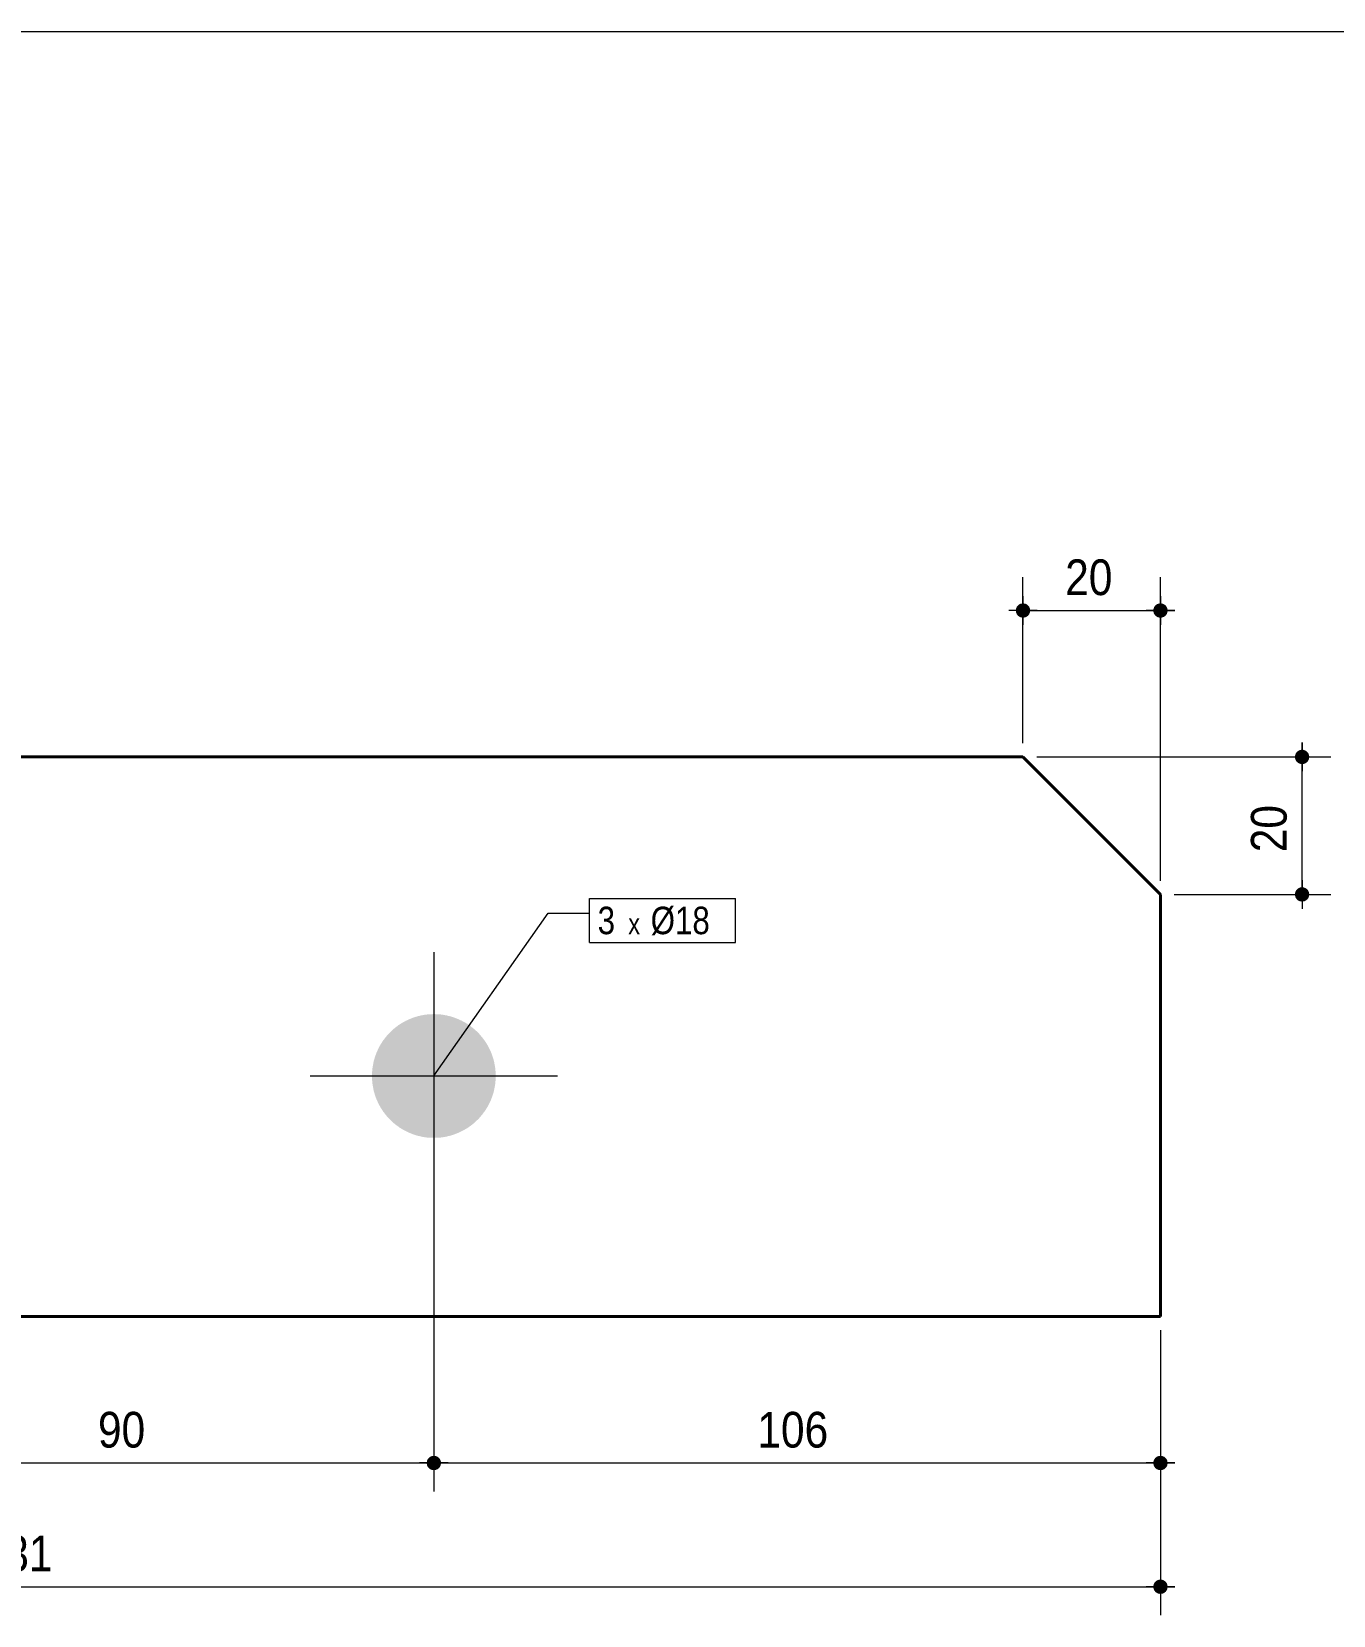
# Model space of a CAD drawing. Header units: millimetres. Extents: x 2 to 287, y 5 to 195.
# Drawn here: x 144.7 to 239.4, y 79.8 to 195 of the extents above; entities that cross this region are included whole.
import ezdxf

# ---------------------------------------------------------------- set-up
doc = ezdxf.new("R2010")
doc.units = ezdxf.units.MM
for name, color, linetype, lineweight in [('Boulon', 7, 'Continuous', 0), ('Cotation', 7, 'Continuous', 0), ('Désignation boulon', 3, 'Continuous', 0), ('Feuille dessin', 5, 'Continuous', 0), ('Piece', 2, 'Continuous', 0)]:
    doc.layers.add(name, color=color, linetype=linetype, lineweight=lineweight)
doc.styles.add('ARIAL', font='ARIAL.TTF')
doc.styles.add('COMIC_SANS_MS', font='COMIC.TTF')

# ---------------------------------------------------------------- blocks, each defined once
blk = doc.blocks.new('*A1')
at = {"layer": 'Boulon'}
blk.add_hatch(color=256, dxfattribs=at).paths.add_polyline_path([(173.89, 114.55), (173.84, 114.55), (173.78, 114.55), (173.73, 114.55), (173.67, 114.55), (173.62, 114.56), (173.56, 114.56), (173.51, 114.57), (173.45, 114.57), (173.4, 114.58), (173.34, 114.59), (173.29, 114.59), (173.24, 114.6), (173.18, 114.61), (173.13, 114.62), (173.07, 114.63), (173.02, 114.64), (172.96, 114.66), (172.91, 114.67), (172.86, 114.68), (172.8, 114.69), (172.75, 114.71), (172.7, 114.72), (172.64, 114.74), (172.59, 114.76), (172.54, 114.77), (172.49, 114.79), (172.43, 114.81), (172.38, 114.83), (172.33, 114.85), (172.28, 114.87), (172.23, 114.89), (172.18, 114.91), (172.13, 114.93), (172.08, 114.95), (172.03, 114.98), (171.98, 115), (171.93, 115.03), (171.88, 115.05), (171.83, 115.08), (171.78, 115.1), (171.73, 115.13), (171.68, 115.16), (171.64, 115.19), (171.59, 115.21), (171.54, 115.24), (171.5, 115.27), (171.45, 115.3), (171.4, 115.34), (171.36, 115.37), (171.31, 115.4), (171.27, 115.43), (171.23, 115.46), (171.18, 115.5), (171.14, 115.53), (171.1, 115.57), (171.05, 115.6), (171.01, 115.64), (170.97, 115.67), (170.93, 115.71), (170.89, 115.75), (170.85, 115.79), (170.81, 115.83), (170.77, 115.86), (170.73, 115.9), (170.69, 115.94), (170.65, 115.98), (170.62, 116.02), (170.58, 116.07), (170.54, 116.11), (170.51, 116.15), (170.47, 116.19), (170.44, 116.23), (170.4, 116.28), (170.37, 116.32), (170.34, 116.37), (170.3, 116.41), (170.27, 116.45), (170.24, 116.5), (170.21, 116.55), (170.18, 116.59), (170.15, 116.64), (170.12, 116.69), (170.09, 116.73), (170.06, 116.78), (170.03, 116.83), (170.01, 116.88), (169.98, 116.92), (169.96, 116.97), (169.93, 117.02), (169.91, 117.07), (169.88, 117.12), (169.86, 117.17), (169.84, 117.22), (169.81, 117.27), (169.79, 117.32), (169.77, 117.38), (169.75, 117.43), (169.73, 117.48), (169.71, 117.53), (169.69, 117.58), (169.68, 117.63), (169.66, 117.69), (169.64, 117.74), (169.63, 117.79), (169.61, 117.85), (169.6, 117.9), (169.58, 117.95), (169.57, 118.01), (169.56, 118.06), (169.55, 118.11), (169.54, 118.17), (169.53, 118.22), (169.52, 118.28), (169.51, 118.33), (169.5, 118.39), (169.49, 118.44), (169.48, 118.5), (169.48, 118.55), (169.47, 118.6), (169.47, 118.66), (169.46, 118.71), (169.46, 118.77), (169.46, 118.83), (169.45, 118.88), (169.45, 118.94), (169.45, 118.99), (169.45, 119.05), (169.45, 119.1), (169.45, 119.16), (169.45, 119.21), (169.46, 119.27), (169.46, 119.32), (169.46, 119.38), (169.47, 119.43), (169.47, 119.49), (169.48, 119.54), (169.48, 119.6), (169.49, 119.65), (169.5, 119.71), (169.51, 119.76), (169.52, 119.82), (169.53, 119.87), (169.54, 119.92), (169.55, 119.98), (169.56, 120.03), (169.57, 120.09), (169.58, 120.14), (169.6, 120.19), (169.61, 120.25), (169.63, 120.3), (169.64, 120.35), (169.66, 120.41), (169.68, 120.46), (169.69, 120.51), (169.71, 120.56), (169.73, 120.61), (169.75, 120.67), (169.77, 120.72), (169.79, 120.77), (169.81, 120.82), (169.84, 120.87), (169.86, 120.92), (169.88, 120.97), (169.91, 121.02), (169.93, 121.07), (169.96, 121.12), (169.98, 121.17), (170.01, 121.22), (170.03, 121.26), (170.06, 121.31), (170.09, 121.36), (170.12, 121.41), (170.15, 121.45), (170.18, 121.5), (170.21, 121.55), (170.24, 121.59), (170.27, 121.64), (170.3, 121.68), (170.34, 121.73), (170.37, 121.77), (170.4, 121.81), (170.44, 121.86), (170.47, 121.9), (170.51, 121.94), (170.54, 121.99), (170.58, 122.03), (170.62, 122.07), (170.65, 122.11), (170.69, 122.15), (170.73, 122.19), (170.77, 122.23), (170.81, 122.27), (170.85, 122.31), (170.89, 122.34), (170.93, 122.38), (170.97, 122.42), (171.01, 122.45), (171.05, 122.49), (171.1, 122.52), (171.14, 122.56), (171.18, 122.59), (171.23, 122.63), (171.27, 122.66), (171.31, 122.69), (171.36, 122.73), (171.4, 122.76), (171.45, 122.79), (171.5, 122.82), (171.54, 122.85), (171.59, 122.88), (171.64, 122.91), (171.68, 122.93), (171.73, 122.96), (171.78, 122.99), (171.83, 123.01), (171.88, 123.04), (171.93, 123.07), (171.98, 123.09), (172.03, 123.11), (172.08, 123.14), (172.13, 123.16), (172.18, 123.18), (172.23, 123.2), (172.28, 123.22), (172.33, 123.24), (172.38, 123.26), (172.43, 123.28), (172.49, 123.3), (172.54, 123.32), (172.59, 123.34), (172.64, 123.35), (172.7, 123.37), (172.75, 123.38), (172.8, 123.4), (172.86, 123.41), (172.91, 123.42), (172.96, 123.44), (173.02, 123.45), (173.07, 123.46), (173.13, 123.47), (173.18, 123.48), (173.24, 123.49), (173.29, 123.5), (173.34, 123.51), (173.4, 123.51), (173.45, 123.52), (173.51, 123.52), (173.56, 123.53), (173.62, 123.53), (173.67, 123.54), (173.73, 123.54), (173.78, 123.54), (173.84, 123.54), (173.89, 123.55), (173.95, 123.55), (174.01, 123.55), (174.06, 123.54), (174.12, 123.54), (174.17, 123.54), (174.23, 123.54), (174.28, 123.53), (174.34, 123.53), (174.39, 123.52), (174.45, 123.52), (174.5, 123.51), (174.56, 123.51), (174.61, 123.5), (174.66, 123.49), (174.72, 123.48), (174.77, 123.47), (174.83, 123.46), (174.88, 123.45), (174.94, 123.44), (174.99, 123.42), (175.04, 123.41), (175.1, 123.4), (175.15, 123.38), (175.2, 123.37), (175.26, 123.35), (175.31, 123.34), (175.36, 123.32), (175.41, 123.3), (175.47, 123.28), (175.52, 123.26), (175.57, 123.24), (175.62, 123.22), (175.67, 123.2), (175.72, 123.18), (175.77, 123.16), (175.82, 123.14), (175.87, 123.11), (175.92, 123.09), (175.97, 123.07), (176.02, 123.04), (176.07, 123.01), (176.12, 122.99), (176.17, 122.96), (176.22, 122.93), (176.26, 122.91), (176.31, 122.88), (176.36, 122.85), (176.4, 122.82), (176.45, 122.79), (176.5, 122.76), (176.54, 122.73), (176.59, 122.69), (176.63, 122.66), (176.67, 122.63), (176.72, 122.59), (176.76, 122.56), (176.8, 122.52), (176.85, 122.49), (176.89, 122.45), (176.93, 122.42), (176.97, 122.38), (177.01, 122.34), (177.05, 122.31), (177.09, 122.27), (177.13, 122.23), (177.17, 122.19), (177.21, 122.15), (177.25, 122.11), (177.28, 122.07), (177.32, 122.03), (177.36, 121.99), (177.39, 121.94), (177.43, 121.9), (177.46, 121.86), (177.5, 121.81), (177.53, 121.77), (177.56, 121.73), (177.6, 121.68), (177.63, 121.64), (177.66, 121.59), (177.69, 121.55), (177.72, 121.5), (177.75, 121.45), (177.78, 121.41), (177.81, 121.36), (177.84, 121.31), (177.87, 121.26), (177.89, 121.22), (177.92, 121.17), (177.94, 121.12), (177.97, 121.07), (177.99, 121.02), (178.02, 120.97), (178.04, 120.92), (178.06, 120.87), (178.09, 120.82), (178.11, 120.77), (178.13, 120.72), (178.15, 120.67), (178.17, 120.61), (178.19, 120.56), (178.21, 120.51), (178.22, 120.46), (178.24, 120.41), (178.26, 120.35), (178.27, 120.3), (178.29, 120.25), (178.3, 120.19), (178.32, 120.14), (178.33, 120.09), (178.34, 120.03), (178.35, 119.98), (178.36, 119.92), (178.37, 119.87), (178.38, 119.82), (178.39, 119.76), (178.4, 119.71), (178.41, 119.65), (178.42, 119.6), (178.42, 119.54), (178.43, 119.49), (178.43, 119.43), (178.44, 119.38), (178.44, 119.32), (178.44, 119.27), (178.45, 119.21), (178.45, 119.16), (178.45, 119.1), (178.45, 119.05), (178.45, 118.99), (178.45, 118.94), (178.45, 118.88), (178.44, 118.83), (178.44, 118.77), (178.44, 118.71), (178.43, 118.66), (178.43, 118.6), (178.42, 118.55), (178.42, 118.5), (178.41, 118.44), (178.4, 118.39), (178.39, 118.33), (178.38, 118.28), (178.37, 118.22), (178.36, 118.17), (178.35, 118.11), (178.34, 118.06), (178.33, 118.01), (178.32, 117.95), (178.3, 117.9), (178.29, 117.85), (178.27, 117.79), (178.26, 117.74), (178.24, 117.69), (178.22, 117.63), (178.21, 117.58), (178.19, 117.53), (178.17, 117.48), (178.15, 117.43), (178.13, 117.38), (178.11, 117.32), (178.09, 117.27), (178.06, 117.22), (178.04, 117.17), (178.02, 117.12), (177.99, 117.07), (177.97, 117.02), (177.94, 116.97), (177.92, 116.92), (177.89, 116.88), (177.87, 116.83), (177.84, 116.78), (177.81, 116.73), (177.78, 116.69), (177.75, 116.64), (177.72, 116.59), (177.69, 116.55), (177.66, 116.5), (177.63, 116.45), (177.6, 116.41), (177.56, 116.37), (177.53, 116.32), (177.5, 116.28), (177.46, 116.23), (177.43, 116.19), (177.39, 116.15), (177.36, 116.11), (177.32, 116.07), (177.28, 116.02), (177.25, 115.98), (177.21, 115.94), (177.17, 115.9), (177.13, 115.86), (177.09, 115.83), (177.05, 115.79), (177.01, 115.75), (176.97, 115.71), (176.93, 115.67), (176.89, 115.64), (176.85, 115.6), (176.8, 115.57), (176.76, 115.53), (176.72, 115.5), (176.67, 115.46), (176.63, 115.43), (176.59, 115.4), (176.54, 115.37), (176.5, 115.34), (176.45, 115.3), (176.4, 115.27), (176.36, 115.24), (176.31, 115.21), (176.26, 115.19), (176.22, 115.16), (176.17, 115.13), (176.12, 115.1), (176.07, 115.08), (176.02, 115.05), (175.97, 115.03), (175.92, 115), (175.87, 114.98), (175.82, 114.95), (175.77, 114.93), (175.72, 114.91), (175.67, 114.89), (175.62, 114.87), (175.57, 114.85), (175.52, 114.83), (175.47, 114.81), (175.41, 114.79), (175.36, 114.77), (175.31, 114.76), (175.26, 114.74), (175.2, 114.72), (175.15, 114.71), (175.1, 114.69), (175.04, 114.68), (174.99, 114.67), (174.94, 114.66), (174.88, 114.64), (174.83, 114.63), (174.77, 114.62), (174.72, 114.61), (174.66, 114.6), (174.61, 114.59), (174.56, 114.59), (174.5, 114.58), (174.45, 114.57), (174.39, 114.57), (174.34, 114.56), (174.28, 114.56), (174.23, 114.55), (174.17, 114.55), (174.12, 114.55), (174.06, 114.55), (174.01, 114.55), (173.95, 114.55)], flags=17)
at = {"layer": 'Boulon', "linetype": 'Continuous', "lineweight": 0}
for p, q in [((173.95, 128.05), (173.95, 110.05)), ((164.95, 119.05), (182.95, 119.05))]:
    blk.add_line(p, q, dxfattribs=at)
blk = doc.blocks.new('*A2')
at = {"layer": 'Piece', "color": 2, "linetype": 'Continuous', "lineweight": 40}
for p, q in [((216.799997, 142.252501), (71.1, 142.252501)), ((226.799997, 132.252501), (216.799997, 142.252501)), ((226.799997, 101.547499), (226.799997, 132.252501)), ((61.1, 101.547499), (226.799997, 101.547499))]:
    blk.add_line(p, q, dxfattribs=at)
blk = doc.blocks.new('*A3')
at = {"layer": 'Feuille dessin', "linetype": 'Continuous', "lineweight": 0}
blk.add_line((282, 195), (5, 195), dxfattribs=at)
blk = doc.blocks.new('*A10')
at = {"layer": 'Cotation'}
for points in [[(237.07, 141.73), (237.05, 141.74), (237.02, 141.74), (237, 141.74), (236.97, 141.75), (236.95, 141.75), (236.92, 141.76), (236.9, 141.77), (236.88, 141.78), (236.85, 141.79), (236.83, 141.81), (236.81, 141.82), (236.79, 141.83), (236.77, 141.85), (236.75, 141.87), (236.73, 141.88), (236.71, 141.9), (236.7, 141.92), (236.68, 141.94), (236.67, 141.96), (236.65, 141.99), (236.64, 142.01), (236.63, 142.03), (236.62, 142.05), (236.61, 142.08), (236.6, 142.1), (236.6, 142.13), (236.59, 142.15), (236.59, 142.18), (236.58, 142.2), (236.58, 142.23), (236.58, 142.25), (236.58, 142.28), (236.58, 142.3), (236.59, 142.33), (236.59, 142.35), (236.6, 142.38), (236.6, 142.4), (236.61, 142.43), (236.62, 142.45), (236.63, 142.47), (236.64, 142.5), (236.65, 142.52), (236.67, 142.54), (236.68, 142.56), (236.7, 142.58), (236.71, 142.6), (236.73, 142.62), (236.75, 142.64), (236.77, 142.65), (236.79, 142.67), (236.81, 142.68), (236.83, 142.7), (236.85, 142.71), (236.88, 142.72), (236.9, 142.73), (236.92, 142.74), (236.95, 142.75), (236.97, 142.76), (237, 142.76), (237.02, 142.77), (237.05, 142.77), (237.07, 142.77), (237.1, 142.77), (237.13, 142.77), (237.15, 142.77), (237.18, 142.77), (237.2, 142.76), (237.23, 142.76), (237.25, 142.75), (237.28, 142.74), (237.3, 142.73), (237.32, 142.72), (237.35, 142.71), (237.37, 142.7), (237.39, 142.68), (237.41, 142.67), (237.43, 142.65), (237.45, 142.64), (237.47, 142.62), (237.49, 142.6), (237.5, 142.58), (237.52, 142.56), (237.53, 142.54), (237.55, 142.52), (237.56, 142.5), (237.57, 142.47), (237.58, 142.45), (237.59, 142.43), (237.6, 142.4), (237.6, 142.38), (237.61, 142.35), (237.61, 142.33), (237.62, 142.3), (237.62, 142.28), (237.62, 142.25), (237.62, 142.23), (237.62, 142.2), (237.61, 142.18), (237.61, 142.15), (237.6, 142.13), (237.6, 142.1), (237.59, 142.08), (237.58, 142.05), (237.57, 142.03), (237.56, 142.01), (237.55, 141.99), (237.53, 141.96), (237.52, 141.94), (237.5, 141.92), (237.49, 141.9), (237.47, 141.88), (237.45, 141.87), (237.43, 141.85), (237.41, 141.83), (237.39, 141.82), (237.37, 141.81), (237.35, 141.79), (237.32, 141.78), (237.3, 141.77), (237.28, 141.76), (237.25, 141.75), (237.23, 141.75), (237.2, 141.74), (237.18, 141.74), (237.15, 141.74), (237.13, 141.73), (237.1, 141.73)], [(237.07, 131.73), (237.05, 131.74), (237.02, 131.74), (237, 131.74), (236.97, 131.75), (236.95, 131.75), (236.92, 131.76), (236.9, 131.77), (236.88, 131.78), (236.85, 131.79), (236.83, 131.81), (236.81, 131.82), (236.79, 131.83), (236.77, 131.85), (236.75, 131.87), (236.73, 131.88), (236.71, 131.9), (236.7, 131.92), (236.68, 131.94), (236.67, 131.96), (236.65, 131.99), (236.64, 132.01), (236.63, 132.03), (236.62, 132.05), (236.61, 132.08), (236.6, 132.1), (236.6, 132.13), (236.59, 132.15), (236.59, 132.18), (236.58, 132.2), (236.58, 132.23), (236.58, 132.25), (236.58, 132.28), (236.58, 132.3), (236.59, 132.33), (236.59, 132.35), (236.6, 132.38), (236.6, 132.4), (236.61, 132.43), (236.62, 132.45), (236.63, 132.47), (236.64, 132.5), (236.65, 132.52), (236.67, 132.54), (236.68, 132.56), (236.7, 132.58), (236.71, 132.6), (236.73, 132.62), (236.75, 132.64), (236.77, 132.65), (236.79, 132.67), (236.81, 132.68), (236.83, 132.7), (236.85, 132.71), (236.88, 132.72), (236.9, 132.73), (236.92, 132.74), (236.95, 132.75), (236.97, 132.76), (237, 132.76), (237.02, 132.77), (237.05, 132.77), (237.07, 132.77), (237.1, 132.77), (237.13, 132.77), (237.15, 132.77), (237.18, 132.77), (237.2, 132.76), (237.23, 132.76), (237.25, 132.75), (237.28, 132.74), (237.3, 132.73), (237.32, 132.72), (237.35, 132.71), (237.37, 132.7), (237.39, 132.68), (237.41, 132.67), (237.43, 132.65), (237.45, 132.64), (237.47, 132.62), (237.49, 132.6), (237.5, 132.58), (237.52, 132.56), (237.53, 132.54), (237.55, 132.52), (237.56, 132.5), (237.57, 132.47), (237.58, 132.45), (237.59, 132.43), (237.6, 132.4), (237.6, 132.38), (237.61, 132.35), (237.61, 132.33), (237.62, 132.3), (237.62, 132.28), (237.62, 132.25), (237.62, 132.23), (237.62, 132.2), (237.61, 132.18), (237.61, 132.15), (237.6, 132.13), (237.6, 132.1), (237.59, 132.08), (237.58, 132.05), (237.57, 132.03), (237.56, 132.01), (237.55, 131.99), (237.53, 131.96), (237.52, 131.94), (237.5, 131.92), (237.49, 131.9), (237.47, 131.88), (237.45, 131.87), (237.43, 131.85), (237.41, 131.83), (237.39, 131.82), (237.37, 131.81), (237.35, 131.79), (237.32, 131.78), (237.3, 131.77), (237.28, 131.76), (237.25, 131.75), (237.23, 131.75), (237.2, 131.74), (237.18, 131.74), (237.15, 131.74), (237.13, 131.73), (237.1, 131.73)]]:
    blk.add_hatch(color=256, dxfattribs=at).paths.add_polyline_path(points, flags=17)
at = {"layer": 'Cotation', "linetype": 'Continuous', "lineweight": 0}
for p, q in [((237.1, 143.29), (237.1, 141.21)), ((237.1, 142.25), (237.1, 143.29)), ((217.8, 142.25), (239.18, 142.25)), ((236.06, 142.25), (238.14, 142.25)), ((237.1, 132.25), (237.1, 142.25)), ((237.1, 133.29), (237.1, 131.21)), ((227.8, 132.25), (239.18, 132.25)), ((236.06, 132.25), (238.14, 132.25)), ((237.1, 132.25), (237.1, 131.21))]:
    blk.add_line(p, q, dxfattribs=at)
at = {"layer": 'Cotation'}
for p in [(237.1, 142.25), (237.1, 132.25)]:
    blk.add_point(p, dxfattribs=at)
at = {"layer": 'Cotation', "style": 'ARIAL', "width": 0.85}
blk.add_text('20', height=2.6, rotation=90.0002, dxfattribs=at).set_placement((235.98, 135.32))
blk = doc.blocks.new('*A14')
at = {"layer": 'Cotation'}
blk.add_hatch(color=256, dxfattribs=at).paths.add_polyline_path([(226.77, 81.38), (226.75, 81.38), (226.72, 81.39), (226.7, 81.39), (226.67, 81.4), (226.65, 81.4), (226.62, 81.41), (226.6, 81.42), (226.58, 81.43), (226.55, 81.44), (226.53, 81.45), (226.51, 81.47), (226.49, 81.48), (226.47, 81.5), (226.45, 81.51), (226.43, 81.53), (226.41, 81.55), (226.4, 81.57), (226.38, 81.59), (226.37, 81.61), (226.35, 81.63), (226.34, 81.65), (226.33, 81.68), (226.32, 81.7), (226.31, 81.72), (226.3, 81.75), (226.3, 81.77), (226.29, 81.8), (226.29, 81.82), (226.28, 81.85), (226.28, 81.87), (226.28, 81.9), (226.28, 81.93), (226.28, 81.95), (226.29, 81.98), (226.29, 82), (226.3, 82.03), (226.3, 82.05), (226.31, 82.08), (226.32, 82.1), (226.33, 82.12), (226.34, 82.15), (226.35, 82.17), (226.37, 82.19), (226.38, 82.21), (226.4, 82.23), (226.41, 82.25), (226.43, 82.27), (226.45, 82.29), (226.47, 82.3), (226.49, 82.32), (226.51, 82.33), (226.53, 82.35), (226.55, 82.36), (226.58, 82.37), (226.6, 82.38), (226.62, 82.39), (226.65, 82.4), (226.67, 82.4), (226.7, 82.41), (226.72, 82.41), (226.75, 82.42), (226.77, 82.42), (226.8, 82.42), (226.83, 82.42), (226.85, 82.42), (226.88, 82.41), (226.9, 82.41), (226.93, 82.4), (226.95, 82.4), (226.98, 82.39), (227, 82.38), (227.02, 82.37), (227.05, 82.36), (227.07, 82.35), (227.09, 82.33), (227.11, 82.32), (227.13, 82.3), (227.15, 82.29), (227.17, 82.27), (227.19, 82.25), (227.2, 82.23), (227.22, 82.21), (227.23, 82.19), (227.25, 82.17), (227.26, 82.15), (227.27, 82.12), (227.28, 82.1), (227.29, 82.08), (227.3, 82.05), (227.3, 82.03), (227.31, 82), (227.31, 81.98), (227.32, 81.95), (227.32, 81.93), (227.32, 81.9), (227.32, 81.87), (227.32, 81.85), (227.31, 81.82), (227.31, 81.8), (227.3, 81.77), (227.3, 81.75), (227.29, 81.72), (227.28, 81.7), (227.27, 81.68), (227.26, 81.65), (227.25, 81.63), (227.23, 81.61), (227.22, 81.59), (227.2, 81.57), (227.19, 81.55), (227.17, 81.53), (227.15, 81.51), (227.13, 81.5), (227.11, 81.48), (227.09, 81.47), (227.07, 81.45), (227.05, 81.44), (227.02, 81.43), (227, 81.42), (226.98, 81.41), (226.95, 81.4), (226.93, 81.4), (226.9, 81.39), (226.88, 81.39), (226.85, 81.38), (226.83, 81.38), (226.8, 81.38)], flags=17)
at = {"layer": 'Cotation', "linetype": 'Continuous', "lineweight": 0}
for p, q in [((226.8, 100.55), (226.8, 79.82)), ((226.8, 82.94), (226.8, 80.86)), ((61.1, 81.9), (226.8, 81.9)), ((227.84, 81.9), (225.76, 81.9)), ((226.8, 81.9), (227.84, 81.9))]:
    blk.add_line(p, q, dxfattribs=at)
at = {"layer": 'Cotation'}
blk.add_point((226.8, 81.9), dxfattribs=at)
at = {"layer": 'Cotation', "style": 'ARIAL', "width": 0.85}
blk.add_text('331', height=2.6, dxfattribs=at).set_placement((141.06, 83.02))
blk = doc.blocks.new('*A16')
at = {"layer": 'Cotation'}
for points in [[(216.77, 152.38), (216.75, 152.38), (216.72, 152.39), (216.7, 152.39), (216.67, 152.4), (216.65, 152.4), (216.62, 152.41), (216.6, 152.42), (216.58, 152.43), (216.55, 152.44), (216.53, 152.45), (216.51, 152.47), (216.49, 152.48), (216.47, 152.5), (216.45, 152.51), (216.43, 152.53), (216.41, 152.55), (216.4, 152.57), (216.38, 152.59), (216.37, 152.61), (216.35, 152.63), (216.34, 152.65), (216.33, 152.68), (216.32, 152.7), (216.31, 152.72), (216.3, 152.75), (216.3, 152.77), (216.29, 152.8), (216.29, 152.82), (216.28, 152.85), (216.28, 152.87), (216.28, 152.9), (216.28, 152.93), (216.28, 152.95), (216.29, 152.98), (216.29, 153), (216.3, 153.03), (216.3, 153.05), (216.31, 153.08), (216.32, 153.1), (216.33, 153.12), (216.34, 153.15), (216.35, 153.17), (216.37, 153.19), (216.38, 153.21), (216.4, 153.23), (216.41, 153.25), (216.43, 153.27), (216.45, 153.29), (216.47, 153.3), (216.49, 153.32), (216.51, 153.33), (216.53, 153.35), (216.55, 153.36), (216.58, 153.37), (216.6, 153.38), (216.62, 153.39), (216.65, 153.4), (216.67, 153.4), (216.7, 153.41), (216.72, 153.41), (216.75, 153.42), (216.77, 153.42), (216.8, 153.42), (216.83, 153.42), (216.85, 153.42), (216.88, 153.41), (216.9, 153.41), (216.93, 153.4), (216.95, 153.4), (216.98, 153.39), (217, 153.38), (217.02, 153.37), (217.05, 153.36), (217.07, 153.35), (217.09, 153.33), (217.11, 153.32), (217.13, 153.3), (217.15, 153.29), (217.17, 153.27), (217.19, 153.25), (217.2, 153.23), (217.22, 153.21), (217.23, 153.19), (217.25, 153.17), (217.26, 153.15), (217.27, 153.12), (217.28, 153.1), (217.29, 153.08), (217.3, 153.05), (217.3, 153.03), (217.31, 153), (217.31, 152.98), (217.32, 152.95), (217.32, 152.93), (217.32, 152.9), (217.32, 152.87), (217.32, 152.85), (217.31, 152.82), (217.31, 152.8), (217.3, 152.77), (217.3, 152.75), (217.29, 152.72), (217.28, 152.7), (217.27, 152.68), (217.26, 152.65), (217.25, 152.63), (217.23, 152.61), (217.22, 152.59), (217.2, 152.57), (217.19, 152.55), (217.17, 152.53), (217.15, 152.51), (217.13, 152.5), (217.11, 152.48), (217.09, 152.47), (217.07, 152.45), (217.05, 152.44), (217.02, 152.43), (217, 152.42), (216.98, 152.41), (216.95, 152.4), (216.93, 152.4), (216.9, 152.39), (216.88, 152.39), (216.85, 152.38), (216.83, 152.38), (216.8, 152.38)], [(226.77, 152.38), (226.75, 152.38), (226.72, 152.39), (226.7, 152.39), (226.67, 152.4), (226.65, 152.4), (226.62, 152.41), (226.6, 152.42), (226.58, 152.43), (226.55, 152.44), (226.53, 152.45), (226.51, 152.47), (226.49, 152.48), (226.47, 152.5), (226.45, 152.51), (226.43, 152.53), (226.41, 152.55), (226.4, 152.57), (226.38, 152.59), (226.37, 152.61), (226.35, 152.63), (226.34, 152.65), (226.33, 152.68), (226.32, 152.7), (226.31, 152.72), (226.3, 152.75), (226.3, 152.77), (226.29, 152.8), (226.29, 152.82), (226.28, 152.85), (226.28, 152.87), (226.28, 152.9), (226.28, 152.93), (226.28, 152.95), (226.29, 152.98), (226.29, 153), (226.3, 153.03), (226.3, 153.05), (226.31, 153.08), (226.32, 153.1), (226.33, 153.12), (226.34, 153.15), (226.35, 153.17), (226.37, 153.19), (226.38, 153.21), (226.4, 153.23), (226.41, 153.25), (226.43, 153.27), (226.45, 153.29), (226.47, 153.3), (226.49, 153.32), (226.51, 153.33), (226.53, 153.35), (226.55, 153.36), (226.58, 153.37), (226.6, 153.38), (226.62, 153.39), (226.65, 153.4), (226.67, 153.4), (226.7, 153.41), (226.72, 153.41), (226.75, 153.42), (226.77, 153.42), (226.8, 153.42), (226.83, 153.42), (226.85, 153.42), (226.88, 153.41), (226.9, 153.41), (226.93, 153.4), (226.95, 153.4), (226.98, 153.39), (227, 153.38), (227.02, 153.37), (227.05, 153.36), (227.07, 153.35), (227.09, 153.33), (227.11, 153.32), (227.13, 153.3), (227.15, 153.29), (227.17, 153.27), (227.19, 153.25), (227.2, 153.23), (227.22, 153.21), (227.23, 153.19), (227.25, 153.17), (227.26, 153.15), (227.27, 153.12), (227.28, 153.1), (227.29, 153.08), (227.3, 153.05), (227.3, 153.03), (227.31, 153), (227.31, 152.98), (227.32, 152.95), (227.32, 152.93), (227.32, 152.9), (227.32, 152.87), (227.32, 152.85), (227.31, 152.82), (227.31, 152.8), (227.3, 152.77), (227.3, 152.75), (227.29, 152.72), (227.28, 152.7), (227.27, 152.68), (227.26, 152.65), (227.25, 152.63), (227.23, 152.61), (227.22, 152.59), (227.2, 152.57), (227.19, 152.55), (227.17, 152.53), (227.15, 152.51), (227.13, 152.5), (227.11, 152.48), (227.09, 152.47), (227.07, 152.45), (227.05, 152.44), (227.02, 152.43), (227, 152.42), (226.98, 152.41), (226.95, 152.4), (226.93, 152.4), (226.9, 152.39), (226.88, 152.39), (226.85, 152.38), (226.83, 152.38), (226.8, 152.38)]]:
    blk.add_hatch(color=256, dxfattribs=at).paths.add_polyline_path(points, flags=17)
at = {"layer": 'Cotation', "linetype": 'Continuous', "lineweight": 0}
for p, q in [((216.8, 143.25), (216.8, 155.32)), ((226.8, 133.25), (226.8, 155.32)), ((216.8, 153.94), (216.8, 151.86)), ((226.8, 153.94), (226.8, 151.86)), ((217.84, 152.9), (215.76, 152.9)), ((216.8, 152.9), (215.76, 152.9)), ((216.8, 152.9), (226.8, 152.9)), ((227.84, 152.9), (225.76, 152.9)), ((226.8, 152.9), (227.84, 152.9))]:
    blk.add_line(p, q, dxfattribs=at)
at = {"layer": 'Cotation'}
for p in [(216.8, 152.9), (226.8, 152.9)]:
    blk.add_point(p, dxfattribs=at)
at = {"layer": 'Cotation', "style": 'ARIAL', "width": 0.85}
blk.add_text('20', height=2.6, dxfattribs=at).set_placement((219.87, 154.02))
blk = doc.blocks.new('*A19')
at = {"layer": 'Cotation'}
for points in [[(128.92, 90.38), (128.9, 90.38), (128.87, 90.39), (128.85, 90.39), (128.82, 90.4), (128.8, 90.4), (128.77, 90.41), (128.75, 90.42), (128.73, 90.43), (128.7, 90.44), (128.68, 90.45), (128.66, 90.47), (128.64, 90.48), (128.62, 90.5), (128.6, 90.51), (128.58, 90.53), (128.56, 90.55), (128.55, 90.57), (128.53, 90.59), (128.52, 90.61), (128.5, 90.63), (128.49, 90.65), (128.48, 90.68), (128.47, 90.7), (128.46, 90.72), (128.45, 90.75), (128.45, 90.77), (128.44, 90.8), (128.44, 90.82), (128.43, 90.85), (128.43, 90.87), (128.43, 90.9), (128.43, 90.93), (128.43, 90.95), (128.44, 90.98), (128.44, 91), (128.45, 91.03), (128.45, 91.05), (128.46, 91.08), (128.47, 91.1), (128.48, 91.12), (128.49, 91.15), (128.5, 91.17), (128.52, 91.19), (128.53, 91.21), (128.55, 91.23), (128.56, 91.25), (128.58, 91.27), (128.6, 91.29), (128.62, 91.3), (128.64, 91.32), (128.66, 91.33), (128.68, 91.35), (128.7, 91.36), (128.73, 91.37), (128.75, 91.38), (128.77, 91.39), (128.8, 91.4), (128.82, 91.4), (128.85, 91.41), (128.87, 91.41), (128.9, 91.42), (128.92, 91.42), (128.95, 91.42), (128.98, 91.42), (129, 91.42), (129.03, 91.41), (129.05, 91.41), (129.08, 91.4), (129.1, 91.4), (129.13, 91.39), (129.15, 91.38), (129.17, 91.37), (129.2, 91.36), (129.22, 91.35), (129.24, 91.33), (129.26, 91.32), (129.28, 91.3), (129.3, 91.29), (129.32, 91.27), (129.34, 91.25), (129.35, 91.23), (129.37, 91.21), (129.38, 91.19), (129.4, 91.17), (129.41, 91.15), (129.42, 91.12), (129.43, 91.1), (129.44, 91.08), (129.45, 91.05), (129.45, 91.03), (129.46, 91), (129.46, 90.98), (129.47, 90.95), (129.47, 90.93), (129.47, 90.9), (129.47, 90.87), (129.47, 90.85), (129.46, 90.82), (129.46, 90.8), (129.45, 90.77), (129.45, 90.75), (129.44, 90.72), (129.43, 90.7), (129.42, 90.68), (129.41, 90.65), (129.4, 90.63), (129.38, 90.61), (129.37, 90.59), (129.35, 90.57), (129.34, 90.55), (129.32, 90.53), (129.3, 90.51), (129.28, 90.5), (129.26, 90.48), (129.24, 90.47), (129.22, 90.45), (129.2, 90.44), (129.17, 90.43), (129.15, 90.42), (129.13, 90.41), (129.1, 90.4), (129.08, 90.4), (129.05, 90.39), (129.03, 90.39), (129, 90.38), (128.98, 90.38), (128.95, 90.38)], [(173.92, 90.38), (173.9, 90.38), (173.87, 90.39), (173.85, 90.39), (173.82, 90.4), (173.8, 90.4), (173.77, 90.41), (173.75, 90.42), (173.73, 90.43), (173.7, 90.44), (173.68, 90.45), (173.66, 90.47), (173.64, 90.48), (173.62, 90.5), (173.6, 90.51), (173.58, 90.53), (173.56, 90.55), (173.55, 90.57), (173.53, 90.59), (173.52, 90.61), (173.5, 90.63), (173.49, 90.65), (173.48, 90.68), (173.47, 90.7), (173.46, 90.72), (173.45, 90.75), (173.45, 90.77), (173.44, 90.8), (173.44, 90.82), (173.43, 90.85), (173.43, 90.87), (173.43, 90.9), (173.43, 90.93), (173.43, 90.95), (173.44, 90.98), (173.44, 91), (173.45, 91.03), (173.45, 91.05), (173.46, 91.08), (173.47, 91.1), (173.48, 91.12), (173.49, 91.15), (173.5, 91.17), (173.52, 91.19), (173.53, 91.21), (173.55, 91.23), (173.56, 91.25), (173.58, 91.27), (173.6, 91.29), (173.62, 91.3), (173.64, 91.32), (173.66, 91.33), (173.68, 91.35), (173.7, 91.36), (173.73, 91.37), (173.75, 91.38), (173.77, 91.39), (173.8, 91.4), (173.82, 91.4), (173.85, 91.41), (173.87, 91.41), (173.9, 91.42), (173.92, 91.42), (173.95, 91.42), (173.98, 91.42), (174, 91.42), (174.03, 91.41), (174.05, 91.41), (174.08, 91.4), (174.1, 91.4), (174.13, 91.39), (174.15, 91.38), (174.17, 91.37), (174.2, 91.36), (174.22, 91.35), (174.24, 91.33), (174.26, 91.32), (174.28, 91.3), (174.3, 91.29), (174.32, 91.27), (174.34, 91.25), (174.35, 91.23), (174.37, 91.21), (174.38, 91.19), (174.4, 91.17), (174.41, 91.15), (174.42, 91.12), (174.43, 91.1), (174.44, 91.08), (174.45, 91.05), (174.45, 91.03), (174.46, 91), (174.46, 90.98), (174.47, 90.95), (174.47, 90.93), (174.47, 90.9), (174.47, 90.87), (174.47, 90.85), (174.46, 90.82), (174.46, 90.8), (174.45, 90.77), (174.45, 90.75), (174.44, 90.72), (174.43, 90.7), (174.42, 90.68), (174.41, 90.65), (174.4, 90.63), (174.38, 90.61), (174.37, 90.59), (174.35, 90.57), (174.34, 90.55), (174.32, 90.53), (174.3, 90.51), (174.28, 90.5), (174.26, 90.48), (174.24, 90.47), (174.22, 90.45), (174.2, 90.44), (174.17, 90.43), (174.15, 90.42), (174.13, 90.41), (174.1, 90.4), (174.08, 90.4), (174.05, 90.39), (174.03, 90.39), (174, 90.38), (173.98, 90.38), (173.95, 90.38)]]:
    blk.add_hatch(color=256, dxfattribs=at).paths.add_polyline_path(points, flags=17)
at = {"layer": 'Cotation', "linetype": 'Continuous', "lineweight": 0}
for p, q in [((128.95, 118.05), (128.95, 88.82)), ((173.95, 118.05), (173.95, 88.82)), ((128.95, 91.94), (128.95, 89.86)), ((173.95, 91.94), (173.95, 89.86)), ((129.99, 90.9), (127.91, 90.9)), ((128.95, 90.9), (127.91, 90.9)), ((128.95, 90.9), (173.95, 90.9)), ((174.99, 90.9), (172.91, 90.9)), ((173.95, 90.9), (174.99, 90.9))]:
    blk.add_line(p, q, dxfattribs=at)
at = {"layer": 'Cotation'}
for p in [(128.95, 90.9), (173.95, 90.9)]:
    blk.add_point(p, dxfattribs=at)
at = {"layer": 'Cotation', "style": 'ARIAL', "width": 0.85}
blk.add_text('90', height=2.6, dxfattribs=at).set_placement((149.52, 92.02))
blk = doc.blocks.new('*A20')
at = {"layer": 'Cotation'}
for points in [[(173.92, 90.38), (173.9, 90.38), (173.87, 90.39), (173.85, 90.39), (173.82, 90.4), (173.8, 90.4), (173.77, 90.41), (173.75, 90.42), (173.73, 90.43), (173.7, 90.44), (173.68, 90.45), (173.66, 90.47), (173.64, 90.48), (173.62, 90.5), (173.6, 90.51), (173.58, 90.53), (173.56, 90.55), (173.55, 90.57), (173.53, 90.59), (173.52, 90.61), (173.5, 90.63), (173.49, 90.65), (173.48, 90.68), (173.47, 90.7), (173.46, 90.72), (173.45, 90.75), (173.45, 90.77), (173.44, 90.8), (173.44, 90.82), (173.43, 90.85), (173.43, 90.87), (173.43, 90.9), (173.43, 90.93), (173.43, 90.95), (173.44, 90.98), (173.44, 91), (173.45, 91.03), (173.45, 91.05), (173.46, 91.08), (173.47, 91.1), (173.48, 91.12), (173.49, 91.15), (173.5, 91.17), (173.52, 91.19), (173.53, 91.21), (173.55, 91.23), (173.56, 91.25), (173.58, 91.27), (173.6, 91.29), (173.62, 91.3), (173.64, 91.32), (173.66, 91.33), (173.68, 91.35), (173.7, 91.36), (173.73, 91.37), (173.75, 91.38), (173.77, 91.39), (173.8, 91.4), (173.82, 91.4), (173.85, 91.41), (173.87, 91.41), (173.9, 91.42), (173.92, 91.42), (173.95, 91.42), (173.98, 91.42), (174, 91.42), (174.03, 91.41), (174.05, 91.41), (174.08, 91.4), (174.1, 91.4), (174.13, 91.39), (174.15, 91.38), (174.17, 91.37), (174.2, 91.36), (174.22, 91.35), (174.24, 91.33), (174.26, 91.32), (174.28, 91.3), (174.3, 91.29), (174.32, 91.27), (174.34, 91.25), (174.35, 91.23), (174.37, 91.21), (174.38, 91.19), (174.4, 91.17), (174.41, 91.15), (174.42, 91.12), (174.43, 91.1), (174.44, 91.08), (174.45, 91.05), (174.45, 91.03), (174.46, 91), (174.46, 90.98), (174.47, 90.95), (174.47, 90.93), (174.47, 90.9), (174.47, 90.87), (174.47, 90.85), (174.46, 90.82), (174.46, 90.8), (174.45, 90.77), (174.45, 90.75), (174.44, 90.72), (174.43, 90.7), (174.42, 90.68), (174.41, 90.65), (174.4, 90.63), (174.38, 90.61), (174.37, 90.59), (174.35, 90.57), (174.34, 90.55), (174.32, 90.53), (174.3, 90.51), (174.28, 90.5), (174.26, 90.48), (174.24, 90.47), (174.22, 90.45), (174.2, 90.44), (174.17, 90.43), (174.15, 90.42), (174.13, 90.41), (174.1, 90.4), (174.08, 90.4), (174.05, 90.39), (174.03, 90.39), (174, 90.38), (173.98, 90.38), (173.95, 90.38)], [(226.77, 90.38), (226.75, 90.38), (226.72, 90.39), (226.7, 90.39), (226.67, 90.4), (226.65, 90.4), (226.62, 90.41), (226.6, 90.42), (226.58, 90.43), (226.55, 90.44), (226.53, 90.45), (226.51, 90.47), (226.49, 90.48), (226.47, 90.5), (226.45, 90.51), (226.43, 90.53), (226.41, 90.55), (226.4, 90.57), (226.38, 90.59), (226.37, 90.61), (226.35, 90.63), (226.34, 90.65), (226.33, 90.68), (226.32, 90.7), (226.31, 90.72), (226.3, 90.75), (226.3, 90.77), (226.29, 90.8), (226.29, 90.82), (226.28, 90.85), (226.28, 90.87), (226.28, 90.9), (226.28, 90.93), (226.28, 90.95), (226.29, 90.98), (226.29, 91), (226.3, 91.03), (226.3, 91.05), (226.31, 91.08), (226.32, 91.1), (226.33, 91.12), (226.34, 91.15), (226.35, 91.17), (226.37, 91.19), (226.38, 91.21), (226.4, 91.23), (226.41, 91.25), (226.43, 91.27), (226.45, 91.29), (226.47, 91.3), (226.49, 91.32), (226.51, 91.33), (226.53, 91.35), (226.55, 91.36), (226.58, 91.37), (226.6, 91.38), (226.62, 91.39), (226.65, 91.4), (226.67, 91.4), (226.7, 91.41), (226.72, 91.41), (226.75, 91.42), (226.77, 91.42), (226.8, 91.42), (226.83, 91.42), (226.85, 91.42), (226.88, 91.41), (226.9, 91.41), (226.93, 91.4), (226.95, 91.4), (226.98, 91.39), (227, 91.38), (227.02, 91.37), (227.05, 91.36), (227.07, 91.35), (227.09, 91.33), (227.11, 91.32), (227.13, 91.3), (227.15, 91.29), (227.17, 91.27), (227.19, 91.25), (227.2, 91.23), (227.22, 91.21), (227.23, 91.19), (227.25, 91.17), (227.26, 91.15), (227.27, 91.12), (227.28, 91.1), (227.29, 91.08), (227.3, 91.05), (227.3, 91.03), (227.31, 91), (227.31, 90.98), (227.32, 90.95), (227.32, 90.93), (227.32, 90.9), (227.32, 90.87), (227.32, 90.85), (227.31, 90.82), (227.31, 90.8), (227.3, 90.77), (227.3, 90.75), (227.29, 90.72), (227.28, 90.7), (227.27, 90.68), (227.26, 90.65), (227.25, 90.63), (227.23, 90.61), (227.22, 90.59), (227.2, 90.57), (227.19, 90.55), (227.17, 90.53), (227.15, 90.51), (227.13, 90.5), (227.11, 90.48), (227.09, 90.47), (227.07, 90.45), (227.05, 90.44), (227.02, 90.43), (227, 90.42), (226.98, 90.41), (226.95, 90.4), (226.93, 90.4), (226.9, 90.39), (226.88, 90.39), (226.85, 90.38), (226.83, 90.38), (226.8, 90.38)]]:
    blk.add_hatch(color=256, dxfattribs=at).paths.add_polyline_path(points, flags=17)
at = {"layer": 'Cotation', "linetype": 'Continuous', "lineweight": 0}
for p, q in [((173.95, 118.05), (173.95, 88.82)), ((226.8, 100.55), (226.8, 88.82)), ((173.95, 91.94), (173.95, 89.86)), ((226.8, 91.94), (226.8, 89.86)), ((174.99, 90.9), (172.91, 90.9)), ((173.95, 90.9), (172.91, 90.9)), ((173.95, 90.9), (226.8, 90.9)), ((227.84, 90.9), (225.76, 90.9)), ((226.8, 90.9), (227.84, 90.9))]:
    blk.add_line(p, q, dxfattribs=at)
at = {"layer": 'Cotation'}
for p in [(173.95, 90.9), (226.8, 90.9)]:
    blk.add_point(p, dxfattribs=at)
at = {"layer": 'Cotation', "style": 'ARIAL', "width": 0.85}
blk.add_text('106', height=2.6, dxfattribs=at).set_placement((197.48, 92.02))
blk = doc.blocks.new('*A21')
at = {"layer": 'Désignation boulon', "linetype": 'Continuous', "lineweight": 0}
for p, q in [((185.2636, 131.9596), (195.879225, 131.9596)), ((185.2636, 128.7596), (185.2636, 131.9596)), ((195.879225, 128.7596), (195.879225, 131.9596)), ((173.95, 119.046), (182.2636, 130.892933)), ((182.2636, 130.892933), (185.2636, 130.892933)), ((185.2636, 128.7596), (195.879225, 128.7596))]:
    blk.add_line(p, q, dxfattribs=at)
at = {"layer": 'Désignation boulon', "style": 'COMIC_SANS_MS', "width": 0.85}
for s, height, p in [('3', 2, (185.8636, 129.3596)), ('Ø18', 2, (189.722194, 129.3596)), ('x', 1.5, (188.09153, 129.3596))]:
    blk.add_text(s, height=height, dxfattribs=at).set_placement(p)

msp = doc.modelspace()

# ---------------------------------------------------------------- block references
at = {"lineweight": 0}
for name in ['*A3', '*A16', '*A10', '*A2', '*A21', '*A1', '*A19', '*A20', '*A14']:
    msp.add_blockref(name, (0, 0), dxfattribs=at)

doc.saveas('drawing.dxf')
